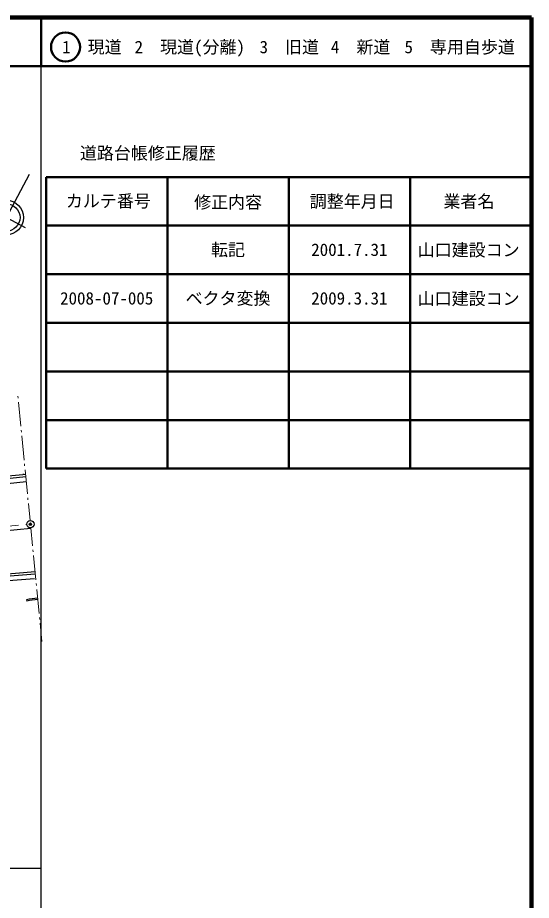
# Model space of a CAD drawing. Units: millimetres, scale not verified. Extents: x 40000 to 680000, y 20000 to 380000.
# Drawn here: x 574153 to 680000, y 198357 to 380000 of the extents above; entities that cross this region are included whole.
import ezdxf
from ezdxf.enums import TextEntityAlignment as Align

# ---------------------------------------------------------------- set-up
doc = ezdxf.new("R2010")
doc.units = ezdxf.units.MM
doc.header["$LTSCALE"] = 1000
doc.header["$PDMODE"] = 32
doc.header["$PDSIZE"] = 500
doc.linetypes.add('CHAIN', pattern=[18.5, 12, -1.5, 3.5, -1.5])
for name, color, linetype, lineweight in [('M-BGD', 7, 'Continuous', 25), ('M-BGD-HTXT', 7, 'Continuous', 13), ('M-BMK', 2, 'CHAIN', 13), ('M-BMK-SRVR', 3, 'Continuous', 25), ('M-STR-STR1', 1, 'Continuous', 25), ('M-TTL', 2, 'Continuous', 140), ('M-TTL-BAND', 7, 'Continuous', 25), ('M-TTL-FRAM', 2, 'Continuous', 50), ('M-TTL-LINE', 7, 'Continuous', 50)]:
    doc.layers.add(name, color=color, linetype=linetype, lineweight=lineweight)
doc.layers.add('M-OTRS', color=6, linetype='Continuous')
doc.layers.add('M-TTL-TXT', color=7, linetype='Continuous')
doc.styles.add('ＭＳ ゴシック', font='')
doc.styles.get('ＭＳ ゴシック').set_extended_font_data('MS Gothic')

msp = doc.modelspace()

# ---------------------------------------------------------------- linework, layer by layer
at = {"layer": 'M-BGD'}
for p, q in [((576525, 347706), (564720, 325622)), ((575795, 336740), (567849, 340988)), ((567145, 285207), (575236, 286006)), ((567186, 284706), (575817, 285566)), ((575918, 284535), (575918, 284535)), ((553898, 263502), (577780, 265579)), ((570390, 265391), (577740, 266040)), ((572254, 264191), (577601, 264577)), ((575963, 260230), (576023, 259929))]:
    msp.add_line(p, q, dxfattribs=at)
for radius in [3545, 2834]:
    msp.add_circle((571807, 338869), radius, dxfattribs=at)
for centre, radius, start, end in [((574870, 280948), 5067, 79.67034, 85.89743), ((580009, 240415), 20219, 94.90919, 101.52944), ((580009, 240415), 19919, 94.89847, 101.52944)]:
    msp.add_arc(centre, radius, start, end, dxfattribs=at)
at = {"layer": 'M-BGD-HTXT'}
for p, q in [((574192, 302098), (574231, 301700)), ((574309, 300904), (574798, 295928)), ((574877, 295132), (574916, 294734)), ((574994, 293938), (575483, 288962)), ((575561, 288165), (575601, 287767)), ((575679, 286971), (576168, 281995)), ((576246, 281199), (576285, 280801)), ((576363, 280005), (576708, 276504)), ((576859, 275012), (577225, 271288)), ((577304, 270492), (577343, 270093)), ((577421, 269297), (577910, 264321)), ((577988, 263525), (578027, 263127)), ((578106, 262331), (578595, 257355)), ((578673, 256559), (578712, 256161)), ((578790, 255364), (579156, 251640))]:
    msp.add_line(p, q, dxfattribs=at)
at = {"layer": 'M-BMK'}
msp.add_line((557422, 274061), (576037, 275692), dxfattribs=at)
at = {"layer": 'M-BMK-SRVR'}
msp.add_circle((576778, 275763), 751, dxfattribs=at)
at = {"layer": 'M-OTRS'}
msp.add_point((576778, 275763), dxfattribs=at)
at = {"layer": 'M-STR-STR1'}
for p, q in [((570060, 283941), (575918, 284535)), ((571212, 274395), (576859, 274972))]:
    msp.add_line(p, q, dxfattribs=at)
at = {"layer": 'M-TTL'}
for p, q in [((680000, 380000), (40000, 380000)), ((680000, 20000), (680000, 380000))]:
    msp.add_line(p, q, dxfattribs=at)
at = {"layer": 'M-TTL-BAND'}
for p, q in [((579000, 20000), (579000, 370000)), ((40000, 205000), (579000, 205000))]:
    msp.add_line(p, q, dxfattribs=at)
at = {"layer": 'M-TTL-FRAM'}
for p, q in [((580000, 347197), (580000, 287197)), ((580000, 347197), (680000, 347197)), ((580000, 287197), (680000, 287197))]:
    msp.add_line(p, q, dxfattribs=at)
at = {"layer": 'M-TTL-LINE'}
for p, q in [((579000, 380000), (579000, 370000)), ((40000, 370000), (680000, 370000)), ((605000, 347197), (605000, 287197)), ((630000, 347197), (630000, 287197)), ((655000, 347197), (655000, 287197)), ((580000, 337197), (680000, 337197)), ((580000, 327197), (680000, 327197)), ((580000, 317197), (680000, 317197)), ((580000, 307197), (680000, 307197)), ((580000, 297197), (680000, 297197))]:
    msp.add_line(p, q, dxfattribs=at)
msp.add_circle((584031, 373958), 3000, dxfattribs=at)

# ---------------------------------------------------------------- texts
at = {"layer": 'M-TTL-TXT', "style": 'ＭＳ ゴシック'}
for s, p in [('1\u3000現道', (589448, 373958)), ('2\u3000現道(分離)', (609619, 373958)), ('3\u3000旧道', (630121, 373958)), ('4\u3000新道', (644824, 373958)), ('5\u3000専用自歩道', (665228, 373958)), ('道路台帳修正履歴', (600968, 352113)), ('カルテ番号', (592839, 342277)), ('修正内容', (617509, 342023)), ('調整年月日', (643089, 342197)), ('業者名', (667134, 342197)), ('転記', (617500, 332245)), ('2001.7.31', (642500, 332245)), ('山口建設コン', (667077, 332189)), ('2008-07-005', (592500, 322245)), ('ベクタ変換', (617500, 322245)), ('2009.3.31', (642500, 322245)), ('山口建設コン', (667077, 322189))]:
    msp.add_text(s, height=2566, dxfattribs=at).set_placement(p, align=Align.MIDDLE_CENTER)

doc.saveas('drawing.dxf')
